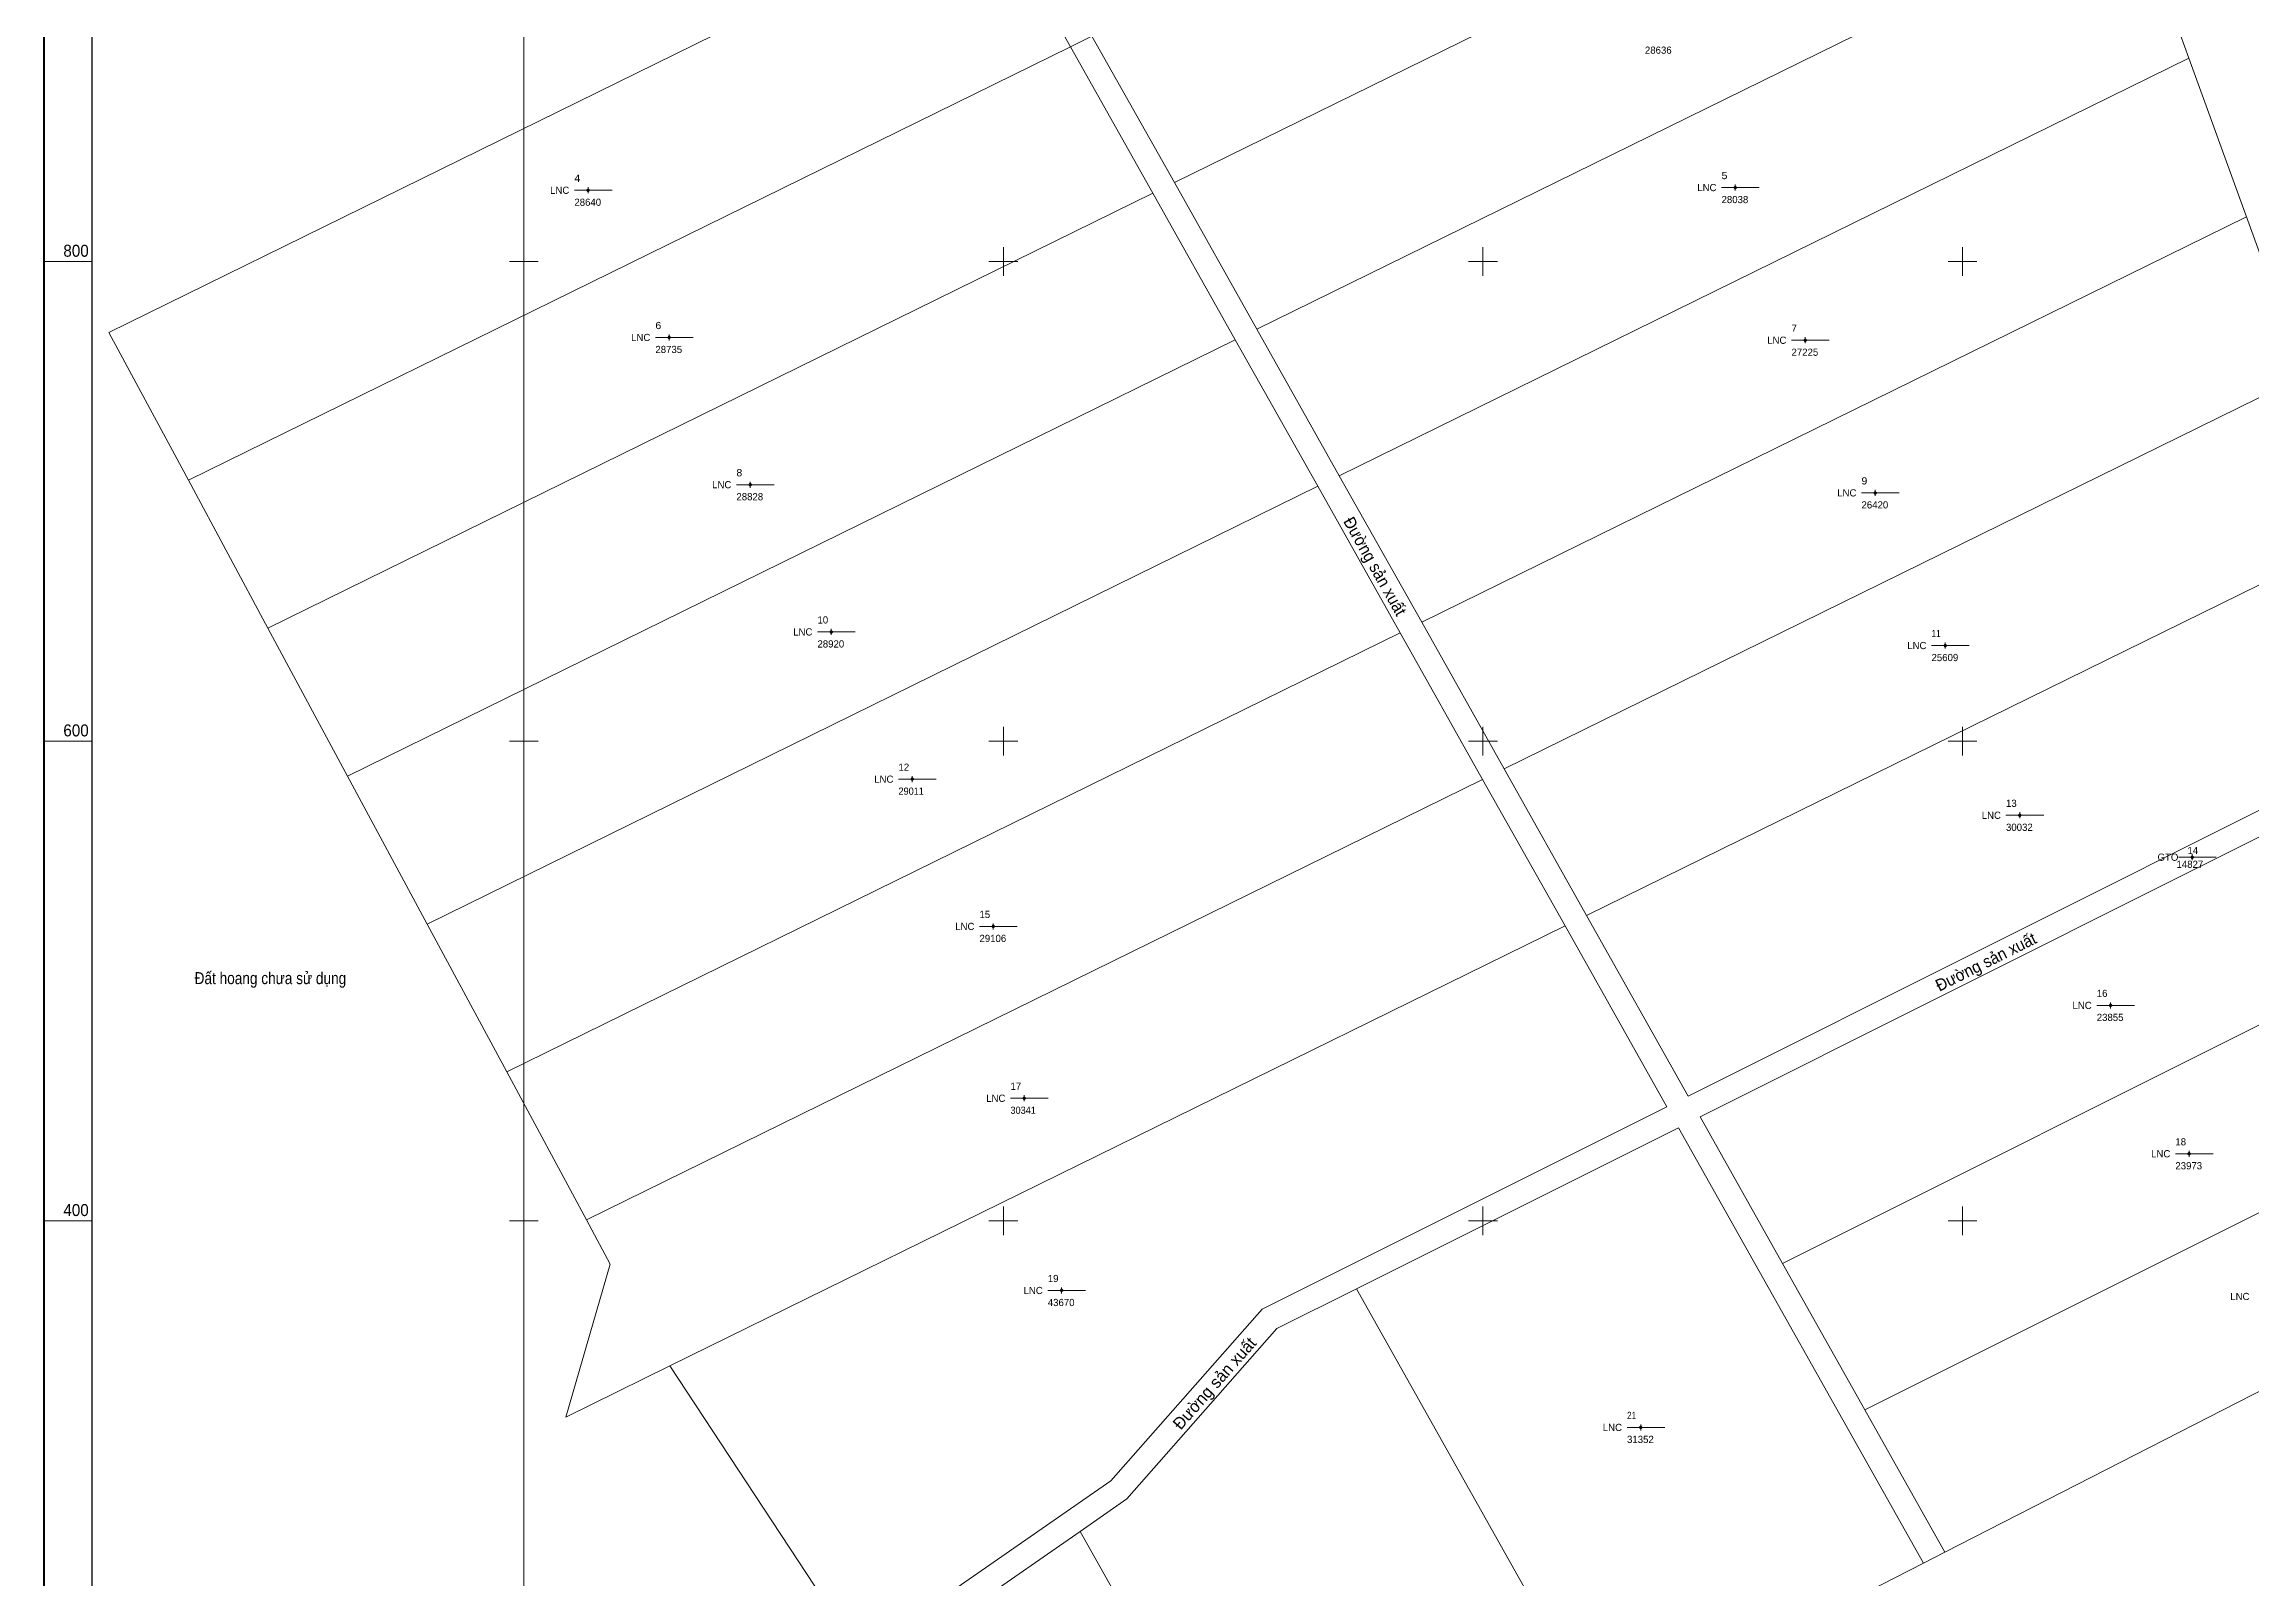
# Model space of a CAD drawing. Header units: metres. Extents: x 550800 to 552200, y 1825694 to 1827272.
# Drawn here: x 550800 to 551721, y 1826251 to 1826891 of the extents above; entities that cross this region are included whole.
import ezdxf
from ezdxf.enums import TextEntityAlignment as Align

# ---------------------------------------------------------------- set-up
doc = ezdxf.new("R2010")
doc.units = ezdxf.units.M
doc.header["$LTSCALE"] = 1.6
doc.layers.add('1', color=7, linetype='Continuous')
for name, color, linetype, lineweight in [('10', 7, 'Continuous', 13), ('23', 7, 'Continuous', 13), ('50', 7, 'Continuous', 13), ('51', 7, 'Continuous', 13), ('63', 7, 'Continuous', 13)]:
    doc.layers.add(name, color=color, linetype=linetype, lineweight=lineweight)

msp = doc.modelspace()

# ---------------------------------------------------------------- hatches: boundary and pattern name
at = {"layer": '51'}
for points in [[(551027, 1826829.73, 1), (551026.7, 1826829.73, 1)], [(551505.39, 1826830.85, 1), (551505.09, 1826830.85, 1)], [(551060.79, 1826768.34, 1), (551060.49, 1826768.34, 1)], [(551534.56, 1826767.19, 1), (551534.26, 1826767.19, 1)], [(551094.58, 1826706.95, 1), (551094.28, 1826706.95, 1)], [(551563.75, 1826703.54, 1), (551563.45, 1826703.54, 1)], [(551128.37, 1826645.56, 1), (551128.07, 1826645.56, 1)], [(551592.95, 1826639.89, 1), (551592.65, 1826639.89, 1)], [(551162.16, 1826584.17, 1), (551161.86, 1826584.17, 1)], [(551624.01, 1826569.11, 1), (551623.71, 1826569.11, 1)], [(551695.96, 1826551.63, 1), (551695.66, 1826551.63, 1)], [(551195.94, 1826522.77, 1), (551195.64, 1826522.77, 1)], [(551661.86, 1826489.84, 1), (551661.56, 1826489.84, 1)], [(551208.86, 1826451.12, 1), (551208.56, 1826451.12, 1)], [(551694.64, 1826427.97, 1), (551694.34, 1826427.97, 1)], [(551224.43, 1826370.96, 1), (551224.13, 1826370.96, 1)], [(551465.98, 1826313.87, 1), (551465.68, 1826313.87, 1)]]:
    msp.add_hatch(color=256, dxfattribs=at).paths.add_polyline_path(points)

# ---------------------------------------------------------------- linework, layer by layer
at = {"layer": '10'}
for p, q in [((551640.87, 1827014.51), (551271.33, 1826832.89)), ((551670.38, 1826951.01), (551305.71, 1826771.78)), ((551670.38, 1826951.01), (551694.38, 1826884.8)), ((551227.95, 1826889.57), (550860.14, 1826708.8)), ((551236.95, 1826893.98), (551227.95, 1826889.57)), ((551262.34, 1826828.47), (551227.95, 1826889.57)), ((551271.33, 1826832.89), (551236.95, 1826893.98)), ((551694.38, 1826884.8), (551340.09, 1826710.69)), ((551694.38, 1826884.8), (551718.37, 1826818.61)), ((551305.71, 1826771.78), (551271.33, 1826832.89)), ((551262.34, 1826828.47), (550893.34, 1826647.12)), ((551296.72, 1826767.37), (551262.34, 1826828.47)), ((551718.37, 1826818.61), (551374.47, 1826649.59)), ((551718.37, 1826818.61), (551742.36, 1826752.4)), ((551340.09, 1826710.69), (551305.71, 1826771.78)), ((551742.36, 1826752.4), (551408.85, 1826588.48)), ((550860.14, 1826708.8), (550893.34, 1826647.12)), ((551331.1, 1826706.27), (550959.73, 1826523.75)), ((551365.48, 1826645.17), (551331.1, 1826706.27)), ((551374.47, 1826649.59), (551340.09, 1826710.69)), ((551766.36, 1826686.19), (551443.23, 1826527.38)), ((551408.85, 1826588.48), (551374.47, 1826649.59)), ((550893.34, 1826647.12), (550926.53, 1826585.43)), ((551485.63, 1826452.04), (551795.09, 1826606.9)), ((551399.86, 1826584.07), (551026.12, 1826400.38)), ((551434.24, 1826522.96), (551399.86, 1826584.07)), ((551443.23, 1826527.38), (551408.85, 1826588.48)), ((551524.9, 1826382.25), (551829.72, 1826534.77)), ((550959.73, 1826523.75), (550992.92, 1826462.07)), ((551434.24, 1826522.96), (551060.97, 1826339.51)), ((551485.63, 1826452.04), (551443.23, 1826527.38)), ((551559.27, 1826321.17), (551866.97, 1826475.13)), ((551347.27, 1826371.63), (551481.58, 1826438.84)), ((551450.09, 1826188.91), (551347.27, 1826371.63)), ((551060.97, 1826339.51), (551017.55, 1826318.17)), ((551060.97, 1826339.51), (551140.26, 1826218.97)), ((551325.95, 1826103.66), (551232.06, 1826270.51))]:
    msp.add_line(p, q, dxfattribs=at)
for points in [[(551227.95, 1826889.57), (551193.58, 1826950.67), (550826.95, 1826770.48), (550860.14, 1826708.8)], [(551331.1, 1826706.27), (551296.72, 1826767.37), (550926.53, 1826585.43), (550959.73, 1826523.75)], [(551399.86, 1826584.07), (551365.48, 1826645.17), (550992.92, 1826462.07), (551026.12, 1826400.38)], [(551583.75, 1826257.26), (551592.66, 1826261.82), (551559.27, 1826321.17), (551524.9, 1826382.25), (551490.53, 1826443.32), (551798.52, 1826597.44)], [(551140.26, 1826218.97), (551244.84, 1826291.56), (551307.89, 1826363.1), (551476.67, 1826447.56), (551434.24, 1826522.96)], [(551592.66, 1826261.82), (551855.2, 1826396.08), (551905.95, 1826412.7), (551866.97, 1826475.13)], [(551450.09, 1826188.91), (551583.75, 1826257.26), (551481.58, 1826438.84)], [(551026.12, 1826400.38), (551036.04, 1826381.95), (551017.55, 1826318.17)], [(551232.06, 1826270.51), (551251.54, 1826284.04), (551314.11, 1826355.04), (551347.27, 1826371.63)], [(551140.26, 1826218.97), (551143.87, 1826209.29), (551232.06, 1826270.51)]]:
    msp.add_lwpolyline(points, dxfattribs=at)
at = {"layer": '23'}
msp.add_line((551000, 1826000), (551000, 1827000), dxfattribs=at)
at = {"layer": '50'}
for p, q in [((551021.1, 1826829.73), (551036.85, 1826829.73)), ((551499.49, 1826830.85), (551515.24, 1826830.85)), ((551054.89, 1826768.34), (551070.64, 1826768.34)), ((551528.66, 1826767.19), (551544.41, 1826767.19)), ((551088.68, 1826706.95), (551104.43, 1826706.95)), ((551557.85, 1826703.54), (551573.6, 1826703.54)), ((551122.47, 1826645.56), (551138.22, 1826645.56)), ((551587.05, 1826639.89), (551602.8, 1826639.89)), ((551156.26, 1826584.17), (551172.01, 1826584.17)), ((551618.11, 1826569.11), (551633.86, 1826569.11)), ((551690.06, 1826551.63), (551705.81, 1826551.63)), ((551190.04, 1826522.77), (551205.79, 1826522.77)), ((551655.96, 1826489.84), (551671.71, 1826489.84)), ((551202.96, 1826451.12), (551218.71, 1826451.12)), ((551688.74, 1826427.97), (551704.49, 1826427.97)), ((551218.53, 1826370.96), (551234.28, 1826370.96)), ((551460.08, 1826313.87), (551475.83, 1826313.87))]:
    msp.add_line(p, q, dxfattribs=at)
at = {"layer": '51'}
for p, q in [((551505.24, 1826832.1), (551505.24, 1826831.48)), ((551026.22, 1826829.73), (551025.6, 1826829.73)), ((551026.85, 1826830.98), (551026.85, 1826830.36)), ((551026.85, 1826829.1), (551026.85, 1826828.48)), ((551028.1, 1826829.73), (551027.48, 1826829.73)), ((551504.62, 1826830.85), (551503.99, 1826830.85)), ((551505.24, 1826830.22), (551505.24, 1826829.6)), ((551506.49, 1826830.85), (551505.86, 1826830.85)), ((551060.02, 1826768.34), (551059.39, 1826768.34)), ((551060.64, 1826769.59), (551060.64, 1826768.96)), ((551060.64, 1826767.72), (551060.64, 1826767.09)), ((551061.89, 1826768.34), (551061.26, 1826768.34)), ((551534.41, 1826768.44), (551534.41, 1826767.82)), ((551533.78, 1826767.19), (551533.16, 1826767.19)), ((551534.41, 1826766.56), (551534.41, 1826765.94)), ((551535.66, 1826767.19), (551535.04, 1826767.19)), ((551093.81, 1826706.95), (551093.18, 1826706.95)), ((551094.43, 1826708.2), (551094.43, 1826707.58)), ((551094.43, 1826706.32), (551094.43, 1826705.7)), ((551095.68, 1826706.95), (551095.06, 1826706.95)), ((551562.98, 1826703.54), (551562.35, 1826703.54)), ((551563.6, 1826704.79), (551563.6, 1826704.16)), ((551563.6, 1826702.92), (551563.6, 1826702.29)), ((551564.85, 1826703.54), (551564.22, 1826703.54)), ((551127.6, 1826645.56), (551126.97, 1826645.56)), ((551128.22, 1826646.81), (551128.22, 1826646.18)), ((551128.22, 1826644.94), (551128.22, 1826644.31)), ((551129.47, 1826645.56), (551128.84, 1826645.56)), ((551592.18, 1826639.89), (551591.55, 1826639.89)), ((551592.8, 1826641.14), (551592.8, 1826640.52)), ((551592.8, 1826639.26), (551592.8, 1826638.64)), ((551594.05, 1826639.89), (551593.43, 1826639.89)), ((551161.38, 1826584.17), (551160.76, 1826584.17)), ((551162.01, 1826585.42), (551162.01, 1826584.8)), ((551162.01, 1826583.54), (551162.01, 1826582.92)), ((551163.26, 1826584.17), (551162.64, 1826584.17)), ((551623.24, 1826569.11), (551622.61, 1826569.11)), ((551623.86, 1826570.36), (551623.86, 1826569.74)), ((551623.86, 1826568.48), (551623.86, 1826567.86)), ((551625.11, 1826569.11), (551624.48, 1826569.11)), ((551695.19, 1826551.63), (551694.56, 1826551.63)), ((551695.81, 1826552.88), (551695.81, 1826552.26)), ((551695.81, 1826551), (551695.81, 1826550.38)), ((551697.06, 1826551.63), (551696.44, 1826551.63)), ((551195.16, 1826522.77), (551194.54, 1826522.77)), ((551195.79, 1826524.02), (551195.79, 1826523.4)), ((551195.79, 1826522.14), (551195.79, 1826521.52)), ((551197.04, 1826522.77), (551196.42, 1826522.77)), ((551661.71, 1826491.09), (551661.71, 1826490.46)), ((551661.08, 1826489.84), (551660.46, 1826489.84)), ((551661.71, 1826489.22), (551661.71, 1826488.59)), ((551662.96, 1826489.84), (551662.34, 1826489.84)), ((551208.08, 1826451.12), (551207.46, 1826451.12)), ((551208.71, 1826452.37), (551208.71, 1826451.74)), ((551208.71, 1826450.5), (551208.71, 1826449.87)), ((551209.96, 1826451.12), (551209.34, 1826451.12)), ((551693.86, 1826427.97), (551693.24, 1826427.97)), ((551694.49, 1826429.22), (551694.49, 1826428.6)), ((551694.49, 1826427.34), (551694.49, 1826426.72)), ((551695.74, 1826427.97), (551695.12, 1826427.97)), ((551224.28, 1826372.21), (551224.28, 1826371.58)), ((551223.66, 1826370.96), (551223.03, 1826370.96)), ((551224.28, 1826370.34), (551224.28, 1826369.71)), ((551225.53, 1826370.96), (551224.9, 1826370.96)), ((551465.2, 1826313.87), (551464.58, 1826313.87)), ((551465.83, 1826315.12), (551465.83, 1826314.5)), ((551465.83, 1826313.24), (551465.83, 1826312.62)), ((551467.08, 1826313.87), (551466.45, 1826313.87))]:
    msp.add_line(p, q, dxfattribs=at)
for points in [[(551026.85, 1826830.36), (551026.22, 1826829.73), (551026.85, 1826829.1), (551027.48, 1826829.73)], [(551505.24, 1826831.48), (551504.62, 1826830.85), (551505.24, 1826830.22), (551505.86, 1826830.85)], [(551060.64, 1826768.96), (551060.02, 1826768.34), (551060.64, 1826767.72), (551061.26, 1826768.34)], [(551534.41, 1826767.82), (551533.78, 1826767.19), (551534.41, 1826766.56), (551535.04, 1826767.19)], [(551094.43, 1826707.58), (551093.81, 1826706.95), (551094.43, 1826706.32), (551095.06, 1826706.95)], [(551563.6, 1826704.16), (551562.98, 1826703.54), (551563.6, 1826702.92), (551564.22, 1826703.54)], [(551128.22, 1826646.18), (551127.6, 1826645.56), (551128.22, 1826644.94), (551128.84, 1826645.56)], [(551592.8, 1826640.52), (551592.18, 1826639.89), (551592.8, 1826639.26), (551593.43, 1826639.89)], [(551162.01, 1826584.8), (551161.38, 1826584.17), (551162.01, 1826583.54), (551162.64, 1826584.17)], [(551623.86, 1826569.74), (551623.24, 1826569.11), (551623.86, 1826568.48), (551624.48, 1826569.11)], [(551695.81, 1826552.26), (551695.19, 1826551.63), (551695.81, 1826551), (551696.44, 1826551.63)], [(551195.79, 1826523.4), (551195.16, 1826522.77), (551195.79, 1826522.14), (551196.42, 1826522.77)], [(551661.71, 1826490.46), (551661.08, 1826489.84), (551661.71, 1826489.22), (551662.34, 1826489.84)], [(551208.71, 1826451.74), (551208.08, 1826451.12), (551208.71, 1826450.5), (551209.34, 1826451.12)], [(551694.49, 1826428.6), (551693.86, 1826427.97), (551694.49, 1826427.34), (551695.12, 1826427.97)], [(551224.28, 1826371.58), (551223.66, 1826370.96), (551224.28, 1826370.34), (551224.9, 1826370.96)], [(551465.83, 1826314.5), (551465.2, 1826313.87), (551465.83, 1826313.24), (551466.45, 1826313.87)]]:
    msp.add_lwpolyline(points, close=True, dxfattribs=at)
for centre in [(551026.85, 1826829.73), (551505.24, 1826830.85), (551060.64, 1826768.34), (551534.41, 1826767.19), (551094.43, 1826706.95), (551563.6, 1826703.54), (551128.22, 1826645.56), (551592.8, 1826639.89), (551162.01, 1826584.17), (551623.86, 1826569.11), (551695.81, 1826551.63), (551195.79, 1826522.77), (551661.71, 1826489.84), (551208.71, 1826451.12), (551694.49, 1826427.97), (551224.28, 1826370.96), (551465.83, 1826313.87)]:
    msp.add_circle(centre, 0.15, dxfattribs=at)
at = {"layer": '63'}
for p, q in [((551000, 1826794), (551000, 1826806)), ((551200, 1826794), (551200, 1826806)), ((551400, 1826794), (551400, 1826806)), ((551600, 1826794), (551600, 1826806)), ((550800, 1826800), (550820, 1826800)), ((550994, 1826800), (551006, 1826800)), ((551194, 1826800), (551206, 1826800)), ((551394, 1826800), (551406, 1826800)), ((551594, 1826800), (551606, 1826800)), ((551000, 1826594), (551000, 1826606)), ((551200, 1826594), (551200, 1826606)), ((551400, 1826594), (551400, 1826606)), ((551600, 1826594), (551600, 1826606)), ((550800, 1826600), (550820, 1826600)), ((550994, 1826600), (551006, 1826600)), ((551194, 1826600), (551206, 1826600)), ((551394, 1826600), (551406, 1826600)), ((551594, 1826600), (551606, 1826600)), ((550800, 1826400), (550820, 1826400)), ((550994, 1826400), (551006, 1826400)), ((551000, 1826394), (551000, 1826406)), ((551194, 1826400), (551206, 1826400)), ((551200, 1826394), (551200, 1826406)), ((551394, 1826400), (551406, 1826400)), ((551400, 1826394), (551400, 1826406)), ((551594, 1826400), (551606, 1826400)), ((551600, 1826394), (551600, 1826406))]:
    msp.add_line(p, q, dxfattribs=at)
at = {"layer": '63', "lineweight": 40}
msp.add_lwpolyline([(550800, 1825800), (550800, 1827200), (552200, 1827200), (552200, 1825800)], close=True, dxfattribs=at)
at = {"layer": '63', "lineweight": 25}
msp.add_lwpolyline([(550820, 1825820), (550820, 1827180), (552180, 1827180), (552180, 1825820)], close=True, dxfattribs=at)

# ---------------------------------------------------------------- texts
at = {"layer": '1', "width": 0.95}
for rotation, p in [(299.366, (551352.83, 1826671.72)), (26.584, (551610.83, 1826505.76))]:
    msp.add_text('Đường sản xuất', height=5, rotation=rotation, dxfattribs=at).set_placement(p, align=Align.CENTER)
at = {"layer": '1', "width": 0.85}
msp.add_text('Đất hoang chưa sử dụng', height=5, dxfattribs=at).set_placement((550894.35, 1826498.69), align=Align.CENTER)
at = {"layer": '1'}
msp.add_text('Đường sản xuất', height=5, rotation=48.611, dxfattribs=at).set_placement((551289.9, 1826330.6), align=Align.CENTER)
at = {"layer": '50'}
for s, p in [('28636', (551467.53, 1826886.64)), ('28640', (551021.1, 1826823.23)), ('28038', (551499.49, 1826824.35)), ('7', (551528.66, 1826770.69)), ('28735', (551054.89, 1826761.84)), ('27225', (551528.66, 1826760.69)), ('28828', (551088.68, 1826700.45)), ('26420', (551557.85, 1826697.04)), ('10', (551122.47, 1826649.06)), ('28920', (551122.47, 1826639.06)), ('25609', (551587.05, 1826633.39)), ('12', (551156.26, 1826587.67)), ('13', (551618.11, 1826572.61)), ('30032', (551618.11, 1826562.61)), ('14', (551693.79, 1826552.93)), ('14827', (551689.22, 1826547.17)), ('15', (551190.04, 1826526.27)), ('29106', (551190.04, 1826516.27)), ('16', (551655.96, 1826493.34)), ('23855', (551655.96, 1826483.34)), ('17', (551202.96, 1826454.62)), ('18', (551688.74, 1826431.47)), ('23973', (551688.74, 1826421.47)), ('19', (551218.53, 1826374.46)), ('43670', (551218.53, 1826364.46)), ('31352', (551460.08, 1826307.37))]:
    msp.add_text(s, height=3, dxfattribs=at).set_placement(p)
for s, width, p in [('4', 1.1, (551021.1, 1826833.23)), ('5', 1.1, (551499.49, 1826834.35)), ('6', 1.1, (551054.89, 1826771.84)), ('8', 1.1, (551088.68, 1826710.45)), ('9', 1.1, (551557.85, 1826707.04)), ('11', 0.85, (551587.05, 1826643.39)), ('29011', 0.95, (551156.26, 1826577.67)), ('30341', 0.95, (551202.96, 1826444.62)), ('21', 0.85, (551460.08, 1826317.37))]:
    msp.add_text(s, height=3, dxfattribs=dict(at, width=width)).set_placement(p)
for s, p in [('LNC', (551497.39, 1826829.35)), ('LNC', (551019, 1826828.23)), ('LNC', (551052.79, 1826766.84)), ('LNC', (551526.56, 1826765.69)), ('LNC', (551086.58, 1826705.45)), ('LNC', (551555.75, 1826702.04)), ('LNC', (551120.37, 1826644.06)), ('LNC', (551584.95, 1826638.39)), ('LNC', (551154.16, 1826582.67)), ('LNC', (551616.01, 1826567.61)), ('GTO', (551689.99, 1826550.13)), ('LNC', (551187.94, 1826521.27)), ('LNC', (551653.86, 1826488.34)), ('LNC', (551200.86, 1826449.62)), ('LNC', (551686.64, 1826426.47)), ('LNC', (551216.43, 1826369.46)), ('LNC', (551719.66, 1826366.97)), ('LNC', (551457.98, 1826312.37))]:
    msp.add_text(s, height=3, dxfattribs=at).set_placement(p, align=Align.RIGHT)
at = {"layer": '63', "width": 0.95}
for s, p in [('800', (550808, 1826802)), ('600', (550808, 1826602)), ('400', (550808, 1826402))]:
    msp.add_text(s, height=5, dxfattribs=at).set_placement(p)

doc.saveas('drawing.dxf')
